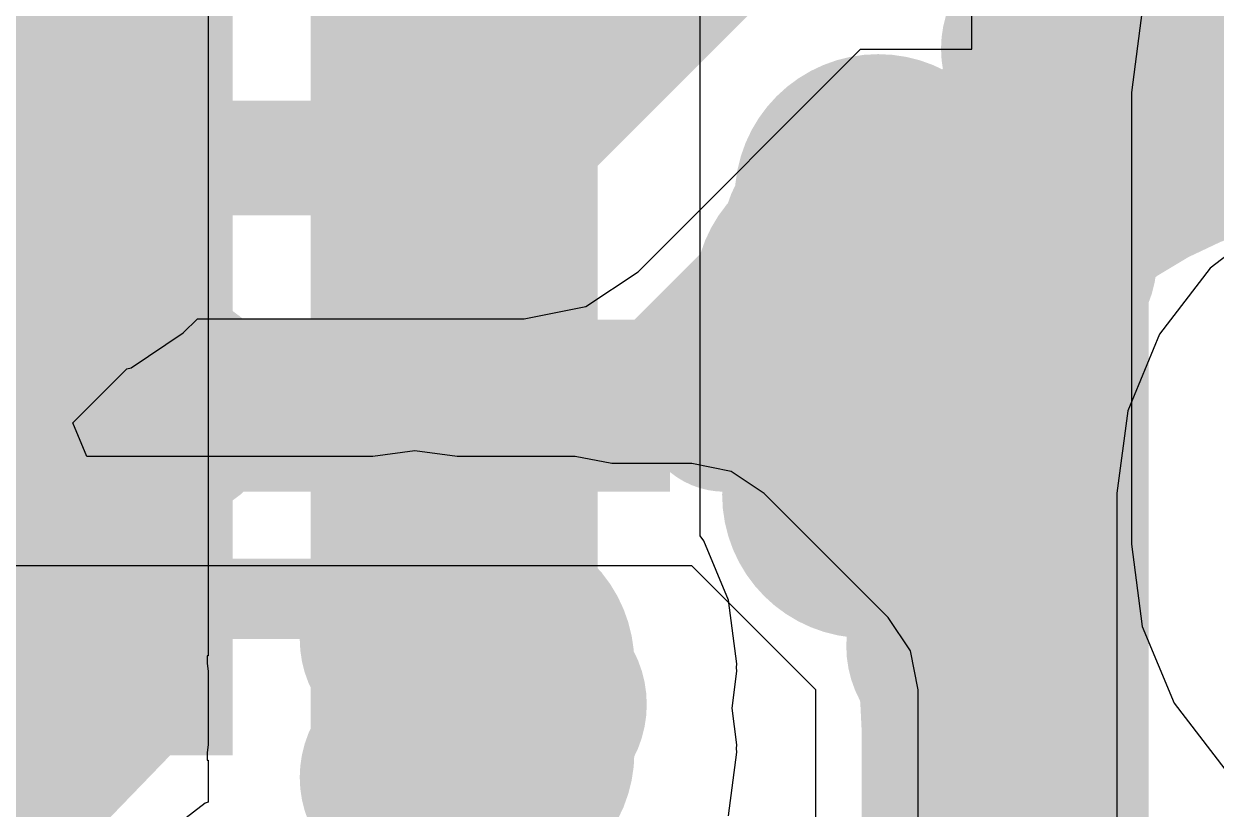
# Model space of a CAD drawing. Extents: x 56.2 to 141.8, y 48 to 96.4.
# Drawn here: x 80.145 to 84.301, y 56.15 to 58.888 of the extents above; entities that cross this region are included whole.
import ezdxf

# ---------------------------------------------------------------- set-up
doc = ezdxf.new("R2010")
doc.units = 0
doc.header["$MEASUREMENT"] = 0
for name, color, linetype in [('BOTTOMLAYER', 5, 'CONTINUOUS'), ('BOTTOMSOLDER', 6, 'CONTINUOUS'), ('MULTILAYER', 9, 'CONTINUOUS'), ('TOPLAYER', 1, 'CONTINUOUS'), ('TOPSOLDER', 216, 'CONTINUOUS')]:
    doc.layers.add(name, color=color, linetype=linetype)

msp = doc.modelspace()

# ---------------------------------------------------------------- linework, layer by layer
at = {"layer": 'BOTTOMLAYER'}
for p, q in [((82.502334, 57.102964), (82.502334, 63.160399)), ((80.787667, 62.80528), (80.787667, 56.683991)), ((84.509854, 58.212446), (84.280073, 58.036127)), ((84.280073, 58.036127), (84.103754, 57.806346)), ((84.103754, 57.806346), (83.992916, 57.538757)), ((83.992916, 57.538757), (83.95511, 57.2516)), ((83.95511, 57.2516), (83.95511, 54.866365)), ((82.51605, 57.085088), (82.502334, 57.102964)), ((82.601699, 56.878317), (82.51605, 57.085088)), ((82.630912, 56.656422), (82.601699, 56.878317)), ((80.78388, 56.683994), (80.783874, 56.658589)), ((80.783874, 56.658589), (80.78388, 56.658589)), ((80.783882, 56.683991), (80.78388, 56.683994)), ((80.78388, 56.658589), (80.787667, 56.629826)), ((80.787667, 56.683991), (80.783882, 56.683991)), ((82.62924, 56.643722), (82.630912, 56.656422)), ((82.630912, 56.631022), (82.62924, 56.643722)), ((80.787667, 56.629826), (80.787667, 56.374774)), ((82.613965, 56.5023), (82.630912, 56.631022)), ((82.630912, 56.373578), (82.613965, 56.5023)), ((80.787667, 56.374774), (80.78388, 56.346011)), ((82.62924, 56.360878), (82.630912, 56.373578)), ((82.630912, 56.348178), (82.62924, 56.360878)), ((80.78388, 56.346011), (80.783874, 56.346011)), ((80.783874, 56.346011), (80.783877, 56.320609)), ((80.783877, 56.320609), (80.783882, 56.320606)), ((80.783882, 56.320606), (80.783882, 56.320609)), ((80.783882, 56.320609), (80.787667, 56.320609)), ((80.787667, 56.320609), (80.787667, 56.174648)), ((82.601699, 56.126283), (82.630912, 56.348178)), ((80.776976, 56.17022), (80.49497, 55.95383)), ((80.787667, 56.174648), (80.776976, 56.17022))]:
    msp.add_line(p, q, dxfattribs=at)
for points, const_width in [([(81.645001, 55.178201), (81.645001, 63.160399)], 1.000001), ([(83.566, 58.2422), (84.0486, 58.7248)], 1.000001), ([(84.0486, 58.7248), (85.979, 58.7248)], 1.000001), ([(83.566, 56.007), (83.566, 58.2422)], 1.000001), ([(79.657946, 57.5564), (80.645, 57.5564)], 0.599999)]:
    msp.add_lwpolyline(points, dxfattribs=dict(at, const_width=const_width))
at = {"layer": 'BOTTOMLAYER', "const_width": 1.000001}
for points in [[(83.551578, 58.205822, -0.198912), (84.804501, 58.7248)], [(83.551578, 58.205822, -0.198912), (84.804501, 58.7248)], [(83.551578, 58.205822, -0.198912), (84.804501, 58.7248)], [(83.551578, 58.205822, -0.198912), (84.804501, 58.7248)], [(83.551578, 58.205822, -0.198912), (84.804501, 58.7248)], [(83.551578, 58.205822, -0.198912), (84.804501, 58.7248)], [(83.551578, 58.205822, -0.198912), (84.804501, 58.7248)], [(83.551578, 58.205822, -0.198912), (84.804501, 58.7248)], [(83.551578, 58.205822, -0.198912), (84.804501, 58.7248)], [(83.551578, 58.205822, -0.198912), (84.804501, 58.7248)], [(83.551578, 58.205822, -0.198912), (84.804501, 58.7248)], [(83.551578, 58.205822, -0.198912), (84.804501, 58.7248)], [(83.551578, 58.205822, -0.198912), (84.804501, 58.7248)], [(83.551578, 58.205822, -0.198912), (84.804501, 58.7248)], [(83.123222, 58.282022, -0.198912), (83.566, 57.213061)], [(83.123222, 58.282022, -0.198912), (83.566, 57.213061)], [(83.123222, 58.282022, -0.198912), (83.566, 57.213061)], [(83.123222, 58.282022, -0.198912), (83.566, 57.213061)], [(83.123222, 58.282022, -0.198912), (83.566, 57.213061)], [(83.123222, 58.282022, -0.198912), (83.566, 57.213061)], [(83.123222, 58.282022, -0.198912), (83.566, 57.213061)], [(83.123222, 58.282022, -0.198912), (83.566, 57.213061)], [(83.123222, 58.282022, -0.198912), (83.566, 57.213061)], [(83.123222, 58.282022, -0.198912), (83.566, 57.213061)], [(83.123222, 58.282022, -0.198912), (83.566, 57.213061)], [(83.123222, 58.282022, -0.198912), (83.566, 57.213061)], [(83.123222, 58.282022, -0.198912), (83.566, 57.213061)], [(83.123222, 58.282022, -0.198912), (83.566, 57.213061)], [(83.566, 58.242167, -0.231273), (83.07929, 57.246208)], [(83.566, 58.242167, -0.231273), (83.07929, 57.246208)], [(83.566, 58.242167, -0.231273), (83.07929, 57.246208)], [(83.566, 58.242167, -0.231273), (83.07929, 57.246208)], [(83.566, 58.242167, -0.231273), (83.07929, 57.246208)], [(83.566, 58.242167, -0.231273), (83.07929, 57.246208)], [(83.566, 58.242167, -0.231273), (83.07929, 57.246208)], [(83.566, 58.242167, -0.231273), (83.07929, 57.246208)], [(83.566, 58.242167, -0.231273), (83.07929, 57.246208)], [(83.566, 58.242167, -0.231273), (83.07929, 57.246208)], [(83.566, 58.242167, -0.231273), (83.07929, 57.246208)], [(83.566, 58.242167, -0.231273), (83.07929, 57.246208)], [(83.566, 58.242167, -0.231273), (83.07929, 57.246208)], [(83.566, 58.242167, -0.231273), (83.07929, 57.246208)], [(83.464227, 58.140427, -0.198912), (82.9818, 57.9406)], [(83.464227, 58.140427, -0.198912), (82.9818, 57.9406)], [(83.464227, 58.140427, -0.198912), (82.9818, 57.9406)], [(83.464227, 58.140427, -0.198912), (82.9818, 57.9406)], [(83.464227, 58.140427, -0.198912), (82.9818, 57.9406)], [(83.464227, 58.140427, -0.198912), (82.9818, 57.9406)], [(83.464227, 58.140427, -0.198912), (82.9818, 57.9406)], [(83.464227, 58.140427, -0.198912), (82.9818, 57.9406)], [(83.464227, 58.140427, -0.198912), (82.9818, 57.9406)], [(83.464227, 58.140427, -0.198912), (82.9818, 57.9406)], [(83.464227, 58.140427, -0.198912), (82.9818, 57.9406)], [(83.464227, 58.140427, -0.198912), (82.9818, 57.9406)], [(83.464227, 58.140427, -0.198912), (82.9818, 57.9406)], [(83.464227, 58.140427, -0.198912), (82.9818, 57.9406)], [(83.464227, 58.140427, -0.198912), (82.9818, 57.9406)], [(83.464227, 58.140427, -0.198912), (82.9818, 57.9406)], [(83.464227, 58.140427, -0.198912), (82.9818, 57.9406)], [(83.464227, 58.140427, -0.198912), (82.9818, 57.9406)], [(83.464227, 58.140427, -0.198912), (82.9818, 57.9406)], [(83.464227, 58.140427, -0.198912), (82.9818, 57.9406)], [(83.464227, 58.140427, -0.198912), (82.9818, 57.9406)], [(83.464227, 58.140427, -0.198912), (82.9818, 57.9406)], [(83.464227, 58.140427, -0.198912), (82.9818, 57.9406)], [(83.464227, 58.140427, -0.198912), (82.9818, 57.9406)], [(83.464227, 58.140427, -0.198912), (82.9818, 57.9406)], [(83.464227, 58.140427, -0.198912), (82.9818, 57.9406)], [(83.464227, 58.140427, -0.198912), (82.9818, 57.9406)], [(83.464227, 58.140427, -0.198912), (82.9818, 57.9406)], [(83.032128, 57.58911, -0.304543), (83.566, 56.793889)], [(83.097822, 57.545422, -0.198912), (83.566, 56.41514)], [(83.097822, 57.545422, -0.198912), (83.566, 56.41514)], [(83.097822, 57.545422, -0.198912), (83.566, 56.41514)], [(83.097822, 57.545422, -0.198912), (83.566, 56.41514)], [(83.097822, 57.545422, -0.198912), (83.566, 56.41514)], [(83.097822, 57.545422, -0.198912), (83.566, 56.41514)], [(83.097822, 57.545422, -0.198912), (83.566, 56.41514)], [(83.097822, 57.545422, -0.198912), (83.566, 56.41514)], [(83.097822, 57.545422, -0.198912), (83.566, 56.41514)], [(83.097822, 57.545422, -0.198912), (83.566, 56.41514)], [(83.097822, 57.545422, -0.198912), (83.566, 56.41514)], [(83.097822, 57.545422, -0.198912), (83.566, 56.41514)], [(83.097822, 57.545422, -0.198912), (83.566, 56.41514)], [(83.097822, 57.545422, -0.198912), (83.566, 56.41514)], [(81.773578, 56.373578, -0.198912), (81.645001, 56.683991)], [(81.773578, 56.373578, -0.198912), (81.645001, 56.683991)], [(81.773578, 56.373578, -0.198912), (81.645001, 56.683991)], [(81.773578, 56.373578, -0.198912), (81.645001, 56.683991)], [(81.773578, 56.373578, -0.198912), (81.645001, 56.683991)], [(81.773578, 56.373578, -0.198912), (81.645001, 56.683991)], [(81.773578, 56.373578, -0.198912), (81.645001, 56.683991)], [(81.773578, 56.373578, -0.198912), (81.645001, 56.683991)], [(81.773578, 56.373578, -0.198912), (81.645001, 56.683991)], [(81.773578, 56.373578, -0.198912), (81.645001, 56.683991)], [(81.773578, 56.373578, -0.198912), (81.645001, 56.683991)], [(81.773578, 56.373578, -0.198912), (81.645001, 56.683991)], [(81.773578, 56.373578, -0.198912), (81.645001, 56.683991)], [(81.773578, 56.348178, -0.198912), (81.645001, 56.658591)], [(81.645001, 56.346009, -0.198912), (81.773578, 56.656422)], [(81.645001, 56.346009, -0.198912), (81.773578, 56.656422)], [(81.645001, 56.346009, -0.198912), (81.773578, 56.656422)], [(81.645001, 56.346009, -0.198912), (81.773578, 56.656422)], [(81.645001, 56.346009, -0.198912), (81.773578, 56.656422)], [(81.645001, 56.346009, -0.198912), (81.773578, 56.656422)], [(81.645001, 56.346009, -0.198912), (81.773578, 56.656422)], [(81.645001, 56.346009, -0.198912), (81.773578, 56.656422)], [(81.645001, 56.346009, -0.198912), (81.773578, 56.656422)], [(81.645001, 56.346009, -0.198912), (81.773578, 56.656422)], [(81.645001, 56.346009, -0.198912), (81.773578, 56.656422)], [(81.645001, 56.346009, -0.198912), (81.773578, 56.656422)], [(81.645001, 56.346009, -0.198912), (81.773578, 56.656422)], [(81.645001, 56.320609, -0.198912), (81.773578, 56.631022)]]:
    msp.add_lwpolyline(points, format="xyb", dxfattribs=at)
at = {"layer": 'BOTTOMLAYER'}
for points, const_width in [([(83.5938, 58.801, 1), (83.8938, 58.801, 1)], 0.299999), ([(82.873223, 58.282022, 1), (83.373222, 58.282022, 1)], 0.499999), ([(82.873223, 58.282022, 1), (83.373222, 58.282022, 1)], 0.499999), ([(82.873223, 58.282022, 1), (83.373222, 58.282022, 1)], 0.499999), ([(82.873223, 58.282022, 1), (83.373222, 58.282022, 1)], 0.499999), ([(82.873223, 58.282022, 1), (83.373222, 58.282022, 1)], 0.499999), ([(82.873223, 58.282022, 1), (83.373222, 58.282022, 1)], 0.499999), ([(82.873223, 58.282022, 1), (83.373222, 58.282022, 1)], 0.499999), ([(82.873223, 58.282022, 1), (83.373222, 58.282022, 1)], 0.499999), ([(82.873223, 58.282022, 1), (83.373222, 58.282022, 1)], 0.499999), ([(82.873223, 58.282022, 1), (83.373222, 58.282022, 1)], 0.499999), ([(82.873223, 58.282022, 1), (83.373222, 58.282022, 1)], 0.499999), ([(82.873223, 58.282022, 1), (83.373222, 58.282022, 1)], 0.499999), ([(82.873223, 58.282022, 1), (83.373222, 58.282022, 1)], 0.499999), ([(82.873223, 58.282022, 1), (83.373222, 58.282022, 1)], 0.499999), ([(83.316001, 58.242167, 1), (83.815999, 58.242167, 1)], 0.499999), ([(83.316001, 58.242167, 1), (83.815999, 58.242167, 1)], 0.499999), ([(83.316001, 58.242167, 1), (83.815999, 58.242167, 1)], 0.499999), ([(83.316001, 58.242167, 1), (83.815999, 58.242167, 1)], 0.499999), ([(83.316001, 58.242167, 1), (83.815999, 58.242167, 1)], 0.499999), ([(83.316001, 58.242167, 1), (83.815999, 58.242167, 1)], 0.499999), ([(83.316001, 58.242167, 1), (83.815999, 58.242167, 1)], 0.499999), ([(83.316001, 58.242167, 1), (83.815999, 58.242167, 1)], 0.499999), ([(83.316001, 58.242167, 1), (83.815999, 58.242167, 1)], 0.499999), ([(83.316001, 58.242167, 1), (83.815999, 58.242167, 1)], 0.499999), ([(83.316001, 58.242167, 1), (83.815999, 58.242167, 1)], 0.499999), ([(83.316001, 58.242167, 1), (83.815999, 58.242167, 1)], 0.499999), ([(83.316001, 58.242167, 1), (83.815999, 58.242167, 1)], 0.499999), ([(83.316001, 58.242167, 1), (83.815999, 58.242167, 1)], 0.499999), ([(83.301578, 58.205822, 1), (83.801577, 58.205822, 1)], 0.499999), ([(83.301578, 58.205822, 1), (83.801577, 58.205822, 1)], 0.499999), ([(83.301578, 58.205822, 1), (83.801577, 58.205822, 1)], 0.499999), ([(83.301578, 58.205822, 1), (83.801577, 58.205822, 1)], 0.499999), ([(83.301578, 58.205822, 1), (83.801577, 58.205822, 1)], 0.499999), ([(83.301578, 58.205822, 1), (83.801577, 58.205822, 1)], 0.499999), ([(83.301578, 58.205822, 1), (83.801577, 58.205822, 1)], 0.499999), ([(83.301578, 58.205822, 1), (83.801577, 58.205822, 1)], 0.499999), ([(83.301578, 58.205822, 1), (83.801577, 58.205822, 1)], 0.499999), ([(83.301578, 58.205822, 1), (83.801577, 58.205822, 1)], 0.499999), ([(83.301578, 58.205822, 1), (83.801577, 58.205822, 1)], 0.499999), ([(83.301578, 58.205822, 1), (83.801577, 58.205822, 1)], 0.499999), ([(83.301578, 58.205822, 1), (83.801577, 58.205822, 1)], 0.499999), ([(83.301578, 58.205822, 1), (83.801577, 58.205822, 1)], 0.499999), ([(83.214228, 58.140427, 1), (83.714227, 58.140427, 1)], 0.499999), ([(83.214228, 58.140427, 1), (83.714227, 58.140427, 1)], 0.499999), ([(83.214228, 58.140427, 1), (83.714227, 58.140427, 1)], 0.499999), ([(83.214228, 58.140427, 1), (83.714227, 58.140427, 1)], 0.499999), ([(83.214228, 58.140427, 1), (83.714227, 58.140427, 1)], 0.499999), ([(83.214228, 58.140427, 1), (83.714227, 58.140427, 1)], 0.499999), ([(83.214228, 58.140427, 1), (83.714227, 58.140427, 1)], 0.499999), ([(83.214228, 58.140427, 1), (83.714227, 58.140427, 1)], 0.499999), ([(83.214228, 58.140427, 1), (83.714227, 58.140427, 1)], 0.499999), ([(83.214228, 58.140427, 1), (83.714227, 58.140427, 1)], 0.499999), ([(83.214228, 58.140427, 1), (83.714227, 58.140427, 1)], 0.499999), ([(83.214228, 58.140427, 1), (83.714227, 58.140427, 1)], 0.499999), ([(83.214228, 58.140427, 1), (83.714227, 58.140427, 1)], 0.499999), ([(83.214228, 58.140427, 1), (83.714227, 58.140427, 1)], 0.499999), ([(83.214228, 58.140427, 1), (83.714227, 58.140427, 1)], 0.499999), ([(83.214228, 58.140427, 1), (83.714227, 58.140427, 1)], 0.499999), ([(83.214228, 58.140427, 1), (83.714227, 58.140427, 1)], 0.499999), ([(83.214228, 58.140427, 1), (83.714227, 58.140427, 1)], 0.499999), ([(83.214228, 58.140427, 1), (83.714227, 58.140427, 1)], 0.499999), ([(83.214228, 58.140427, 1), (83.714227, 58.140427, 1)], 0.499999), ([(83.214228, 58.140427, 1), (83.714227, 58.140427, 1)], 0.499999), ([(83.214228, 58.140427, 1), (83.714227, 58.140427, 1)], 0.499999), ([(83.214228, 58.140427, 1), (83.714227, 58.140427, 1)], 0.499999), ([(83.214228, 58.140427, 1), (83.714227, 58.140427, 1)], 0.499999), ([(83.214228, 58.140427, 1), (83.714227, 58.140427, 1)], 0.499999), ([(83.214228, 58.140427, 1), (83.714227, 58.140427, 1)], 0.499999), ([(83.214228, 58.140427, 1), (83.714227, 58.140427, 1)], 0.499999), ([(83.214228, 58.140427, 1), (83.714227, 58.140427, 1)], 0.499999), ([(82.7318, 57.9406, 1), (83.231799, 57.9406, 1)], 0.499999), ([(82.7318, 57.9406, 1), (83.231799, 57.9406, 1)], 0.499999), ([(82.7318, 57.9406, 1), (83.231799, 57.9406, 1)], 0.499999), ([(82.7318, 57.9406, 1), (83.231799, 57.9406, 1)], 0.499999), ([(82.7318, 57.9406, 1), (83.231799, 57.9406, 1)], 0.499999), ([(82.7318, 57.9406, 1), (83.231799, 57.9406, 1)], 0.499999), ([(82.7318, 57.9406, 1), (83.231799, 57.9406, 1)], 0.499999), ([(82.7318, 57.9406, 1), (83.231799, 57.9406, 1)], 0.499999), ([(82.7318, 57.9406, 1), (83.231799, 57.9406, 1)], 0.499999), ([(82.7318, 57.9406, 1), (83.231799, 57.9406, 1)], 0.499999), ([(82.7318, 57.9406, 1), (83.231799, 57.9406, 1)], 0.499999), ([(82.7318, 57.9406, 1), (83.231799, 57.9406, 1)], 0.499999), ([(82.7318, 57.9406, 1), (83.231799, 57.9406, 1)], 0.499999), ([(82.7318, 57.9406, 1), (83.231799, 57.9406, 1)], 0.499999), ([(82.7318, 57.9406, 1), (83.231799, 57.9406, 1)], 0.499999), ([(82.7318, 57.9406, 1), (83.231799, 57.9406, 1)], 0.499999), ([(82.7318, 57.9406, 1), (83.231799, 57.9406, 1)], 0.499999), ([(82.7318, 57.9406, 1), (83.231799, 57.9406, 1)], 0.499999), ([(82.7318, 57.9406, 1), (83.231799, 57.9406, 1)], 0.499999), ([(82.7318, 57.9406, 1), (83.231799, 57.9406, 1)], 0.499999), ([(82.7318, 57.9406, 1), (83.231799, 57.9406, 1)], 0.499999), ([(82.7318, 57.9406, 1), (83.231799, 57.9406, 1)], 0.499999), ([(82.7318, 57.9406, 1), (83.231799, 57.9406, 1)], 0.499999), ([(82.7318, 57.9406, 1), (83.231799, 57.9406, 1)], 0.499999), ([(82.7318, 57.9406, 1), (83.231799, 57.9406, 1)], 0.499999), ([(82.7318, 57.9406, 1), (83.231799, 57.9406, 1)], 0.499999), ([(82.7318, 57.9406, 1), (83.231799, 57.9406, 1)], 0.499999), ([(82.7318, 57.9406, 1), (83.231799, 57.9406, 1)], 0.499999), ([(82.8318, 58.1406, 1), (83.1318, 58.1406, 1)], 0.299999), ([(83.543, 58.0644, 1), (83.843, 58.0644, 1)], 0.299999), ([(82.782128, 57.58911, 1), (83.282127, 57.58911, 1)], 0.499999), ([(82.847823, 57.545422, 1), (83.347822, 57.545422, 1)], 0.499999), ([(82.847823, 57.545422, 1), (83.347822, 57.545422, 1)], 0.499999), ([(82.847823, 57.545422, 1), (83.347822, 57.545422, 1)], 0.499999), ([(82.847823, 57.545422, 1), (83.347822, 57.545422, 1)], 0.499999), ([(82.847823, 57.545422, 1), (83.347822, 57.545422, 1)], 0.499999), ([(82.847823, 57.545422, 1), (83.347822, 57.545422, 1)], 0.499999), ([(82.847823, 57.545422, 1), (83.347822, 57.545422, 1)], 0.499999), ([(82.847823, 57.545422, 1), (83.347822, 57.545422, 1)], 0.499999), ([(82.847823, 57.545422, 1), (83.347822, 57.545422, 1)], 0.499999), ([(82.847823, 57.545422, 1), (83.347822, 57.545422, 1)], 0.499999), ([(82.847823, 57.545422, 1), (83.347822, 57.545422, 1)], 0.499999), ([(82.847823, 57.545422, 1), (83.347822, 57.545422, 1)], 0.499999), ([(82.847823, 57.545422, 1), (83.347822, 57.545422, 1)], 0.499999), ([(82.847823, 57.545422, 1), (83.347822, 57.545422, 1)], 0.499999), ([(80.495, 57.5564, 1), (80.795, 57.5564, 1)], 0.299999), ([(82.829291, 57.246208, 1), (83.32929, 57.246208, 1)], 0.499999), ([(82.829291, 57.246208, 1), (83.32929, 57.246208, 1)], 0.499999), ([(82.829291, 57.246208, 1), (83.32929, 57.246208, 1)], 0.499999), ([(82.829291, 57.246208, 1), (83.32929, 57.246208, 1)], 0.499999), ([(82.829291, 57.246208, 1), (83.32929, 57.246208, 1)], 0.499999), ([(82.829291, 57.246208, 1), (83.32929, 57.246208, 1)], 0.499999), ([(82.829291, 57.246208, 1), (83.32929, 57.246208, 1)], 0.499999), ([(82.829291, 57.246208, 1), (83.32929, 57.246208, 1)], 0.499999), ([(82.829291, 57.246208, 1), (83.32929, 57.246208, 1)], 0.499999), ([(82.829291, 57.246208, 1), (83.32929, 57.246208, 1)], 0.499999), ([(82.829291, 57.246208, 1), (83.32929, 57.246208, 1)], 0.499999), ([(82.829291, 57.246208, 1), (83.32929, 57.246208, 1)], 0.499999), ([(82.829291, 57.246208, 1), (83.32929, 57.246208, 1)], 0.499999), ([(82.829291, 57.246208, 1), (83.32929, 57.246208, 1)], 0.499999), ([(82.8064, 57.404, 1), (83.1064, 57.404, 1)], 0.299999), ([(83.316001, 57.213061, 1), (83.815999, 57.213061, 1)], 0.499999), ([(83.316001, 57.213061, 1), (83.815999, 57.213061, 1)], 0.499999), ([(83.316001, 57.213061, 1), (83.815999, 57.213061, 1)], 0.499999), ([(83.316001, 57.213061, 1), (83.815999, 57.213061, 1)], 0.499999), ([(83.316001, 57.213061, 1), (83.815999, 57.213061, 1)], 0.499999), ([(83.316001, 57.213061, 1), (83.815999, 57.213061, 1)], 0.499999), ([(83.316001, 57.213061, 1), (83.815999, 57.213061, 1)], 0.499999), ([(83.316001, 57.213061, 1), (83.815999, 57.213061, 1)], 0.499999), ([(83.316001, 57.213061, 1), (83.815999, 57.213061, 1)], 0.499999), ([(83.316001, 57.213061, 1), (83.815999, 57.213061, 1)], 0.499999), ([(83.316001, 57.213061, 1), (83.815999, 57.213061, 1)], 0.499999), ([(83.316001, 57.213061, 1), (83.815999, 57.213061, 1)], 0.499999), ([(83.316001, 57.213061, 1), (83.815999, 57.213061, 1)], 0.499999), ([(83.316001, 57.213061, 1), (83.815999, 57.213061, 1)], 0.499999), ([(83.4668, 57.3786, 1), (83.7668, 57.3786, 1)], 0.299999), ([(83.316001, 56.793889, 1), (83.815999, 56.793889, 1)], 0.499999), ([(81.395001, 56.683991, 1), (81.895, 56.683991, 1)], 0.499999), ([(81.395001, 56.683991, 1), (81.895, 56.683991, 1)], 0.499999), ([(81.395001, 56.683991, 1), (81.895, 56.683991, 1)], 0.499999), ([(81.395001, 56.683991, 1), (81.895, 56.683991, 1)], 0.499999), ([(81.395001, 56.683991, 1), (81.895, 56.683991, 1)], 0.499999), ([(81.395001, 56.683991, 1), (81.895, 56.683991, 1)], 0.499999), ([(81.395001, 56.683991, 1), (81.895, 56.683991, 1)], 0.499999), ([(81.395001, 56.683991, 1), (81.895, 56.683991, 1)], 0.499999), ([(81.395001, 56.683991, 1), (81.895, 56.683991, 1)], 0.499999), ([(81.395001, 56.683991, 1), (81.895, 56.683991, 1)], 0.499999), ([(81.395001, 56.683991, 1), (81.895, 56.683991, 1)], 0.499999), ([(81.395001, 56.683991, 1), (81.895, 56.683991, 1)], 0.499999), ([(81.395001, 56.683991, 1), (81.895, 56.683991, 1)], 0.499999), ([(81.395001, 56.658591, 1), (81.895, 56.658591, 1)], 0.499999), ([(81.523578, 56.656422, 1), (82.023577, 56.656422, 1)], 0.499999), ([(81.523578, 56.656422, 1), (82.023577, 56.656422, 1)], 0.499999), ([(81.523578, 56.656422, 1), (82.023577, 56.656422, 1)], 0.499999), ([(81.523578, 56.656422, 1), (82.023577, 56.656422, 1)], 0.499999), ([(81.523578, 56.656422, 1), (82.023577, 56.656422, 1)], 0.499999), ([(81.523578, 56.656422, 1), (82.023577, 56.656422, 1)], 0.499999), ([(81.523578, 56.656422, 1), (82.023577, 56.656422, 1)], 0.499999), ([(81.523578, 56.656422, 1), (82.023577, 56.656422, 1)], 0.499999), ([(81.523578, 56.656422, 1), (82.023577, 56.656422, 1)], 0.499999), ([(81.523578, 56.656422, 1), (82.023577, 56.656422, 1)], 0.499999), ([(81.523578, 56.656422, 1), (82.023577, 56.656422, 1)], 0.499999), ([(81.523578, 56.656422, 1), (82.023577, 56.656422, 1)], 0.499999), ([(81.523578, 56.656422, 1), (82.023577, 56.656422, 1)], 0.499999), ([(81.523578, 56.631022, 1), (82.023577, 56.631022, 1)], 0.499999), ([(81.3586, 56.7436, 1), (81.6586, 56.7436, 1)], 0.299999), ([(83.2636, 56.7182, 1), (83.5636, 56.7182, 1)], 0.299999), ([(83.316001, 56.41514, 1), (83.815999, 56.41514, 1)], 0.499999), ([(83.316001, 56.41514, 1), (83.815999, 56.41514, 1)], 0.499999), ([(83.316001, 56.41514, 1), (83.815999, 56.41514, 1)], 0.499999), ([(83.316001, 56.41514, 1), (83.815999, 56.41514, 1)], 0.499999), ([(83.316001, 56.41514, 1), (83.815999, 56.41514, 1)], 0.499999), ([(83.316001, 56.41514, 1), (83.815999, 56.41514, 1)], 0.499999), ([(83.316001, 56.41514, 1), (83.815999, 56.41514, 1)], 0.499999), ([(83.316001, 56.41514, 1), (83.815999, 56.41514, 1)], 0.499999), ([(83.316001, 56.41514, 1), (83.815999, 56.41514, 1)], 0.499999), ([(83.316001, 56.41514, 1), (83.815999, 56.41514, 1)], 0.499999), ([(83.316001, 56.41514, 1), (83.815999, 56.41514, 1)], 0.499999), ([(83.316001, 56.41514, 1), (83.815999, 56.41514, 1)], 0.499999), ([(83.316001, 56.41514, 1), (83.815999, 56.41514, 1)], 0.499999), ([(83.316001, 56.41514, 1), (83.815999, 56.41514, 1)], 0.499999), ([(81.523578, 56.373578, 1), (82.023577, 56.373578, 1)], 0.499999), ([(81.523578, 56.373578, 1), (82.023577, 56.373578, 1)], 0.499999), ([(81.523578, 56.373578, 1), (82.023577, 56.373578, 1)], 0.499999), ([(81.523578, 56.373578, 1), (82.023577, 56.373578, 1)], 0.499999), ([(81.523578, 56.373578, 1), (82.023577, 56.373578, 1)], 0.499999), ([(81.523578, 56.373578, 1), (82.023577, 56.373578, 1)], 0.499999), ([(81.523578, 56.373578, 1), (82.023577, 56.373578, 1)], 0.499999), ([(81.523578, 56.373578, 1), (82.023577, 56.373578, 1)], 0.499999), ([(81.523578, 56.373578, 1), (82.023577, 56.373578, 1)], 0.499999), ([(81.523578, 56.373578, 1), (82.023577, 56.373578, 1)], 0.499999), ([(81.523578, 56.373578, 1), (82.023577, 56.373578, 1)], 0.499999), ([(81.523578, 56.373578, 1), (82.023577, 56.373578, 1)], 0.499999), ([(81.523578, 56.373578, 1), (82.023577, 56.373578, 1)], 0.499999), ([(81.395001, 56.346009, 1), (81.895, 56.346009, 1)], 0.499999), ([(81.395001, 56.346009, 1), (81.895, 56.346009, 1)], 0.499999), ([(81.395001, 56.346009, 1), (81.895, 56.346009, 1)], 0.499999), ([(81.395001, 56.346009, 1), (81.895, 56.346009, 1)], 0.499999), ([(81.395001, 56.346009, 1), (81.895, 56.346009, 1)], 0.499999), ([(81.395001, 56.346009, 1), (81.895, 56.346009, 1)], 0.499999), ([(81.395001, 56.346009, 1), (81.895, 56.346009, 1)], 0.499999), ([(81.395001, 56.346009, 1), (81.895, 56.346009, 1)], 0.499999), ([(81.395001, 56.346009, 1), (81.895, 56.346009, 1)], 0.499999), ([(81.395001, 56.346009, 1), (81.895, 56.346009, 1)], 0.499999), ([(81.395001, 56.346009, 1), (81.895, 56.346009, 1)], 0.499999), ([(81.395001, 56.346009, 1), (81.895, 56.346009, 1)], 0.499999), ([(81.395001, 56.346009, 1), (81.895, 56.346009, 1)], 0.499999), ([(81.395001, 56.320609, 1), (81.895, 56.320609, 1)], 0.499999), ([(81.523578, 56.348178, 1), (82.023577, 56.348178, 1)], 0.499999), ([(81.765, 56.515, 1), (82.065, 56.515, 1)], 0.299999), ([(81.3586, 56.261, 1), (81.6586, 56.261, 1)], 0.299999), ([(83.4668, 56.1086, 1), (83.7668, 56.1086, 1)], 0.299999)]:
    msp.add_lwpolyline(points, format="xyb", close=True, dxfattribs=dict(at, const_width=const_width))
for points in [[(78.6892, 56.3372), (80.8736, 56.3372), (78.6892, 59.3344), (80.8736, 59.3344)], [(80.833879, 56.522074), (79.806643, 57.515069), (78.803896, 54.422091), (77.776659, 55.415086)]]:
    msp.add_solid(points, dxfattribs=at)
at = {"layer": 'BOTTOMSOLDER', "const_width": 0.401599}
for points in [[(83.543, 58.801, 1), (83.9446, 58.801, 1)], [(82.781, 58.1406, 1), (83.1826, 58.1406, 1)], [(83.4922, 58.0644, 1), (83.8938, 58.0644, 1)], [(80.4442, 57.5564, 1), (80.8458, 57.5564, 1)], [(82.7556, 57.404, 1), (83.1572, 57.404, 1)], [(83.416, 57.3786, 1), (83.8176, 57.3786, 1)], [(81.3078, 56.7436, 1), (81.7094, 56.7436, 1)], [(83.2128, 56.7182, 1), (83.6144, 56.7182, 1)], [(81.7142, 56.515, 1), (82.1158, 56.515, 1)], [(81.3078, 56.261, 1), (81.7094, 56.261, 1)], [(83.416, 56.1086, 1), (83.8176, 56.1086, 1)]]:
    msp.add_lwpolyline(points, format="xyb", close=True, dxfattribs=at)
at = {"layer": 'MULTILAYER', "const_width": 0.299999}
for points in [[(83.5938, 58.801, 1), (83.8938, 58.801, 1)], [(82.8318, 58.1406, 1), (83.1318, 58.1406, 1)], [(83.543, 58.0644, 1), (83.843, 58.0644, 1)], [(80.495, 57.5564, 1), (80.795, 57.5564, 1)], [(82.8064, 57.404, 1), (83.1064, 57.404, 1)], [(83.4668, 57.3786, 1), (83.7668, 57.3786, 1)], [(81.3586, 56.7436, 1), (81.6586, 56.7436, 1)], [(83.2636, 56.7182, 1), (83.5636, 56.7182, 1)], [(81.765, 56.515, 1), (82.065, 56.515, 1)], [(81.3586, 56.261, 1), (81.6586, 56.261, 1)], [(83.4668, 56.1086, 1), (83.7668, 56.1086, 1)]]:
    msp.add_lwpolyline(points, format="xyb", close=True, dxfattribs=at)
at = {"layer": 'TOPLAYER'}
for p, q in [((83.449203, 58.799202), (83.449203, 59.186549)), ((84.043713, 58.935757), (84.00591, 58.6486)), ((82.286127, 58.023473), (83.061856, 58.799202)), ((83.061856, 58.799202), (83.449203, 58.799202)), ((84.00591, 58.6486), (84.00591, 57.0738)), ((82.1042, 57.901914), (82.286127, 58.023473)), ((82.286127, 58.023473), (82.28613, 58.02347)), ((82.28613, 58.02347), (82.286127, 58.023473)), ((81.8896, 57.859226), (82.1042, 57.901914)), ((80.700926, 57.809872), (80.75028, 57.859226)), ((80.75028, 57.859226), (81.8896, 57.859226)), ((80.518996, 57.688312), (80.700926, 57.809872)), ((80.316149, 57.49719), (80.50436, 57.685402)), ((80.50436, 57.685402), (80.518996, 57.688312)), ((80.364752, 57.379857), (80.316149, 57.49719)), ((81.5086, 57.399207), (81.361623, 57.379857)), ((81.655577, 57.379857), (81.5086, 57.399207)), ((81.361623, 57.379857), (80.364752, 57.379857)), ((82.0674, 57.379857), (81.655577, 57.379857)), ((82.195088, 57.354457), (82.0674, 57.379857)), ((82.4738, 57.354457), (82.195088, 57.354457)), ((82.610363, 57.327292), (82.4738, 57.354457)), ((82.726136, 57.249936), (82.610363, 57.327292)), ((83.157936, 56.818136), (82.726136, 57.249936)), ((84.00591, 57.0738), (84.043716, 56.786643)), ((82.4738, 56.9976), (78.74, 56.9976)), ((82.9056, 56.5658), (82.4738, 56.9976)), ((83.235292, 56.702363), (83.157936, 56.818136)), ((84.043716, 56.786643), (84.154554, 56.519054)), ((83.262457, 56.5658), (83.235292, 56.702363)), ((82.9056, 55.7276), (82.9056, 56.5658)), ((83.262457, 55.957457), (83.262457, 56.5658)), ((84.154554, 56.519054), (84.330873, 56.289273))]:
    msp.add_line(p, q, dxfattribs=at)
for points, const_width in [([(81.8896, 58.42), (83.566, 60.0964)], 0.399999), ([(80.304399, 58.206399), (80.518, 58.42)], 0.399999), ([(80.518, 58.42), (81.8896, 58.42)], 0.399999), ([(82.3976, 57.5564), (82.9818, 58.1406)], 0.599999), ([(79.677067, 57.579067), (80.304399, 58.206399)], 0.299999), ([(80.645, 57.5564), (82.3976, 57.5564)], 0.599999)]:
    msp.add_lwpolyline(points, dxfattribs=dict(at, const_width=const_width))
for points, const_width in [([(82.375929, 59.55488, -0.25832), (82.114426, 58.644826)], 0.399999), ([(82.375929, 59.55488, -0.25832), (82.114426, 58.644826)], 0.399999), ([(82.375929, 59.55488, -0.25832), (82.114426, 58.644826)], 0.399999), ([(82.375929, 59.55488, -0.25832), (82.114426, 58.644826)], 0.399999), ([(82.375929, 59.55488, -0.25832), (82.114426, 58.644826)], 0.399999), ([(82.375929, 59.55488, -0.25832), (82.114426, 58.644826)], 0.399999), ([(82.375929, 59.55488, -0.25832), (82.114426, 58.644826)], 0.399999), ([(82.375929, 59.55488, -0.25832), (82.114426, 58.644826)], 0.399999), ([(82.375929, 59.55488, -0.25832), (82.114426, 58.644826)], 0.399999), ([(82.375929, 59.55488, -0.25832), (82.114426, 58.644826)], 0.399999), ([(82.375929, 59.55488, -0.25832), (82.114426, 58.644826)], 0.399999), ([(82.375929, 59.55488, -0.25832), (82.114426, 58.644826)], 0.399999), ([(82.375929, 59.55488, -0.25832), (82.114426, 58.644826)], 0.399999), ([(82.375929, 59.55488, -0.25832), (82.114426, 58.644826)], 0.399999), ([(82.9564, 57.404, -0.394173), (82.981787, 58.140587)], 0.599999), ([(82.9564, 57.404, -0.394173), (82.981787, 58.140587)], 0.599999), ([(82.9564, 57.404, -0.394173), (82.981787, 58.140587)], 0.599999), ([(82.9564, 57.404, -0.394173), (82.981787, 58.140587)], 0.599999), ([(82.9564, 57.404, -0.394173), (82.981787, 58.140587)], 0.599999), ([(82.9564, 57.404, -0.394173), (82.981787, 58.140587)], 0.599999), ([(82.9564, 57.404, -0.394173), (82.981787, 58.140587)], 0.599999), ([(82.9564, 57.404, -0.394173), (82.981787, 58.140587)], 0.599999), ([(82.9564, 57.404, -0.394173), (82.981787, 58.140587)], 0.599999), ([(82.9564, 57.404, -0.394173), (82.981787, 58.140587)], 0.599999), ([(82.9564, 57.404, -0.394173), (82.981787, 58.140587)], 0.599999), ([(82.9564, 57.404, -0.394173), (82.981787, 58.140587)], 0.599999), ([(82.9564, 57.404, -0.394173), (82.981787, 58.140587)], 0.599999), ([(82.9564, 57.404, -0.394173), (82.981787, 58.140587)], 0.599999), ([(82.588473, 57.5564, -0.198912), (82.9564, 57.404)], 0.599999), ([(82.588473, 57.5564, -0.198912), (82.9564, 57.404)], 0.599999), ([(82.588473, 57.5564, -0.198912), (82.9564, 57.404)], 0.599999), ([(82.588473, 57.5564, -0.198912), (82.9564, 57.404)], 0.599999), ([(82.588473, 57.5564, -0.198912), (82.9564, 57.404)], 0.599999), ([(82.588473, 57.5564, -0.198912), (82.9564, 57.404)], 0.599999), ([(82.588473, 57.5564, -0.198912), (82.9564, 57.404)], 0.599999), ([(82.588473, 57.5564, -0.198912), (82.9564, 57.404)], 0.599999), ([(82.588473, 57.5564, -0.198912), (82.9564, 57.404)], 0.599999), ([(82.588473, 57.5564, -0.198912), (82.9564, 57.404)], 0.599999), ([(82.588473, 57.5564, -0.198912), (82.9564, 57.404)], 0.599999), ([(82.588473, 57.5564, -0.198912), (82.9564, 57.404)], 0.599999), ([(82.588473, 57.5564, -0.198912), (82.9564, 57.404)], 0.599999), ([(82.588473, 57.5564, -0.198912), (82.9564, 57.404)], 0.599999), ([(82.588473, 57.5564, -0.198912), (82.9564, 57.404)], 0.599999), ([(82.588473, 57.5564, -0.198912), (82.9564, 57.404)], 0.599999), ([(82.588473, 57.5564, -0.198912), (82.9564, 57.404)], 0.599999), ([(82.588473, 57.5564, -0.198912), (82.9564, 57.404)], 0.599999), ([(82.588473, 57.5564, -0.198912), (82.9564, 57.404)], 0.599999), ([(82.588473, 57.5564, -0.198912), (82.9564, 57.404)], 0.599999), ([(82.588473, 57.5564, -0.198912), (82.9564, 57.404)], 0.599999), ([(82.588473, 57.5564, -0.198912), (82.9564, 57.404)], 0.599999), ([(82.588473, 57.5564, -0.198912), (82.9564, 57.404)], 0.599999), ([(82.588473, 57.5564, -0.198912), (82.9564, 57.404)], 0.599999), ([(82.588473, 57.5564, -0.198912), (82.9564, 57.404)], 0.599999), ([(82.588473, 57.5564, -0.198912), (82.9564, 57.404)], 0.599999), ([(82.588473, 57.5564, -0.198912), (82.9564, 57.404)], 0.599999), ([(82.588473, 57.5564, -0.198912), (82.9564, 57.404)], 0.599999)]:
    msp.add_lwpolyline(points, format="xyb", dxfattribs=dict(at, const_width=const_width))
for points, const_width in [([(83.5938, 58.801, 1), (83.8938, 58.801, 1)], 0.299999), ([(82.014426, 58.644826, 1), (82.214425, 58.644826, 1)], 0.2), ([(82.014426, 58.644826, 1), (82.214425, 58.644826, 1)], 0.2), ([(82.014426, 58.644826, 1), (82.214425, 58.644826, 1)], 0.2), ([(82.014426, 58.644826, 1), (82.214425, 58.644826, 1)], 0.2), ([(82.014426, 58.644826, 1), (82.214425, 58.644826, 1)], 0.2), ([(82.014426, 58.644826, 1), (82.214425, 58.644826, 1)], 0.2), ([(82.014426, 58.644826, 1), (82.214425, 58.644826, 1)], 0.2), ([(82.014426, 58.644826, 1), (82.214425, 58.644826, 1)], 0.2), ([(82.014426, 58.644826, 1), (82.214425, 58.644826, 1)], 0.2), ([(82.014426, 58.644826, 1), (82.214425, 58.644826, 1)], 0.2), ([(82.014426, 58.644826, 1), (82.214425, 58.644826, 1)], 0.2), ([(82.014426, 58.644826, 1), (82.214425, 58.644826, 1)], 0.2), ([(82.014426, 58.644826, 1), (82.214425, 58.644826, 1)], 0.2), ([(82.014426, 58.644826, 1), (82.214425, 58.644826, 1)], 0.2), ([(82.831788, 58.140587, 1), (83.131787, 58.140587, 1)], 0.299999), ([(82.831788, 58.140587, 1), (83.131787, 58.140587, 1)], 0.299999), ([(82.831788, 58.140587, 1), (83.131787, 58.140587, 1)], 0.299999), ([(82.831788, 58.140587, 1), (83.131787, 58.140587, 1)], 0.299999), ([(82.831788, 58.140587, 1), (83.131787, 58.140587, 1)], 0.299999), ([(82.831788, 58.140587, 1), (83.131787, 58.140587, 1)], 0.299999), ([(82.831788, 58.140587, 1), (83.131787, 58.140587, 1)], 0.299999), ([(82.831788, 58.140587, 1), (83.131787, 58.140587, 1)], 0.299999), ([(82.831788, 58.140587, 1), (83.131787, 58.140587, 1)], 0.299999), ([(82.831788, 58.140587, 1), (83.131787, 58.140587, 1)], 0.299999), ([(82.831788, 58.140587, 1), (83.131787, 58.140587, 1)], 0.299999), ([(82.831788, 58.140587, 1), (83.131787, 58.140587, 1)], 0.299999), ([(82.831788, 58.140587, 1), (83.131787, 58.140587, 1)], 0.299999), ([(82.831788, 58.140587, 1), (83.131787, 58.140587, 1)], 0.299999), ([(82.8318, 58.1406, 1), (83.1318, 58.1406, 1)], 0.299999), ([(83.543, 58.0644, 1), (83.843, 58.0644, 1)], 0.299999), ([(80.495, 57.5564, 1), (80.795, 57.5564, 1)], 0.299999), ([(82.438474, 57.5564, 1), (82.738473, 57.5564, 1)], 0.299999), ([(82.438474, 57.5564, 1), (82.738473, 57.5564, 1)], 0.299999), ([(82.438474, 57.5564, 1), (82.738473, 57.5564, 1)], 0.299999), ([(82.438474, 57.5564, 1), (82.738473, 57.5564, 1)], 0.299999), ([(82.438474, 57.5564, 1), (82.738473, 57.5564, 1)], 0.299999), ([(82.438474, 57.5564, 1), (82.738473, 57.5564, 1)], 0.299999), ([(82.438474, 57.5564, 1), (82.738473, 57.5564, 1)], 0.299999), ([(82.438474, 57.5564, 1), (82.738473, 57.5564, 1)], 0.299999), ([(82.438474, 57.5564, 1), (82.738473, 57.5564, 1)], 0.299999), ([(82.438474, 57.5564, 1), (82.738473, 57.5564, 1)], 0.299999), ([(82.438474, 57.5564, 1), (82.738473, 57.5564, 1)], 0.299999), ([(82.438474, 57.5564, 1), (82.738473, 57.5564, 1)], 0.299999), ([(82.438474, 57.5564, 1), (82.738473, 57.5564, 1)], 0.299999), ([(82.438474, 57.5564, 1), (82.738473, 57.5564, 1)], 0.299999), ([(82.438474, 57.5564, 1), (82.738473, 57.5564, 1)], 0.299999), ([(82.438474, 57.5564, 1), (82.738473, 57.5564, 1)], 0.299999), ([(82.438474, 57.5564, 1), (82.738473, 57.5564, 1)], 0.299999), ([(82.438474, 57.5564, 1), (82.738473, 57.5564, 1)], 0.299999), ([(82.438474, 57.5564, 1), (82.738473, 57.5564, 1)], 0.299999), ([(82.438474, 57.5564, 1), (82.738473, 57.5564, 1)], 0.299999), ([(82.438474, 57.5564, 1), (82.738473, 57.5564, 1)], 0.299999), ([(82.438474, 57.5564, 1), (82.738473, 57.5564, 1)], 0.299999), ([(82.438474, 57.5564, 1), (82.738473, 57.5564, 1)], 0.299999), ([(82.438474, 57.5564, 1), (82.738473, 57.5564, 1)], 0.299999), ([(82.438474, 57.5564, 1), (82.738473, 57.5564, 1)], 0.299999), ([(82.438474, 57.5564, 1), (82.738473, 57.5564, 1)], 0.299999), ([(82.438474, 57.5564, 1), (82.738473, 57.5564, 1)], 0.299999), ([(82.438474, 57.5564, 1), (82.738473, 57.5564, 1)], 0.299999), ([(82.8064, 57.404, 1), (83.1064, 57.404, 1)], 0.299999), ([(82.8064, 57.404, 1), (83.1064, 57.404, 1)], 0.299999), ([(82.8064, 57.404, 1), (83.1064, 57.404, 1)], 0.299999), ([(82.8064, 57.404, 1), (83.1064, 57.404, 1)], 0.299999), ([(82.8064, 57.404, 1), (83.1064, 57.404, 1)], 0.299999), ([(82.8064, 57.404, 1), (83.1064, 57.404, 1)], 0.299999), ([(82.8064, 57.404, 1), (83.1064, 57.404, 1)], 0.299999), ([(82.8064, 57.404, 1), (83.1064, 57.404, 1)], 0.299999), ([(82.8064, 57.404, 1), (83.1064, 57.404, 1)], 0.299999), ([(82.8064, 57.404, 1), (83.1064, 57.404, 1)], 0.299999), ([(82.8064, 57.404, 1), (83.1064, 57.404, 1)], 0.299999), ([(82.8064, 57.404, 1), (83.1064, 57.404, 1)], 0.299999), ([(82.8064, 57.404, 1), (83.1064, 57.404, 1)], 0.299999), ([(82.8064, 57.404, 1), (83.1064, 57.404, 1)], 0.299999), ([(82.8064, 57.404, 1), (83.1064, 57.404, 1)], 0.299999), ([(82.8064, 57.404, 1), (83.1064, 57.404, 1)], 0.299999), ([(82.8064, 57.404, 1), (83.1064, 57.404, 1)], 0.299999), ([(82.8064, 57.404, 1), (83.1064, 57.404, 1)], 0.299999), ([(82.8064, 57.404, 1), (83.1064, 57.404, 1)], 0.299999), ([(82.8064, 57.404, 1), (83.1064, 57.404, 1)], 0.299999), ([(82.8064, 57.404, 1), (83.1064, 57.404, 1)], 0.299999), ([(82.8064, 57.404, 1), (83.1064, 57.404, 1)], 0.299999), ([(82.8064, 57.404, 1), (83.1064, 57.404, 1)], 0.299999), ([(82.8064, 57.404, 1), (83.1064, 57.404, 1)], 0.299999), ([(82.8064, 57.404, 1), (83.1064, 57.404, 1)], 0.299999), ([(82.8064, 57.404, 1), (83.1064, 57.404, 1)], 0.299999), ([(82.8064, 57.404, 1), (83.1064, 57.404, 1)], 0.299999), ([(82.8064, 57.404, 1), (83.1064, 57.404, 1)], 0.299999), ([(82.8064, 57.404, 1), (83.1064, 57.404, 1)], 0.299999), ([(82.8064, 57.404, 1), (83.1064, 57.404, 1)], 0.299999), ([(82.8064, 57.404, 1), (83.1064, 57.404, 1)], 0.299999), ([(82.8064, 57.404, 1), (83.1064, 57.404, 1)], 0.299999), ([(82.8064, 57.404, 1), (83.1064, 57.404, 1)], 0.299999), ([(82.8064, 57.404, 1), (83.1064, 57.404, 1)], 0.299999), ([(82.8064, 57.404, 1), (83.1064, 57.404, 1)], 0.299999), ([(82.8064, 57.404, 1), (83.1064, 57.404, 1)], 0.299999), ([(82.8064, 57.404, 1), (83.1064, 57.404, 1)], 0.299999), ([(82.8064, 57.404, 1), (83.1064, 57.404, 1)], 0.299999), ([(82.8064, 57.404, 1), (83.1064, 57.404, 1)], 0.299999), ([(82.8064, 57.404, 1), (83.1064, 57.404, 1)], 0.299999), ([(82.8064, 57.404, 1), (83.1064, 57.404, 1)], 0.299999), ([(82.8064, 57.404, 1), (83.1064, 57.404, 1)], 0.299999), ([(82.8064, 57.404, 1), (83.1064, 57.404, 1)], 0.299999), ([(83.4668, 57.3786, 1), (83.7668, 57.3786, 1)], 0.299999), ([(81.3586, 56.7436, 1), (81.6586, 56.7436, 1)], 0.299999), ([(83.2636, 56.7182, 1), (83.5636, 56.7182, 1)], 0.299999), ([(81.765, 56.515, 1), (82.065, 56.515, 1)], 0.299999), ([(81.3586, 56.261, 1), (81.6586, 56.261, 1)], 0.299999), ([(83.4668, 56.1086, 1), (83.7668, 56.1086, 1)], 0.299999)]:
    msp.add_lwpolyline(points, format="xyb", close=True, dxfattribs=dict(at, const_width=const_width))
msp.add_solid([(82.0674, 57.023), (77.7494, 57.023), (82.0674, 56.7436), (77.7494, 56.7436)], dxfattribs=at)
at = {"layer": 'TOPSOLDER', "const_width": 0.401599}
for points in [[(83.543, 58.801, 1), (83.9446, 58.801, 1)], [(82.781, 58.1406, 1), (83.1826, 58.1406, 1)], [(83.4922, 58.0644, 1), (83.8938, 58.0644, 1)], [(80.4442, 57.5564, 1), (80.8458, 57.5564, 1)], [(82.7556, 57.404, 1), (83.1572, 57.404, 1)], [(83.416, 57.3786, 1), (83.8176, 57.3786, 1)], [(81.3078, 56.7436, 1), (81.7094, 56.7436, 1)], [(83.2128, 56.7182, 1), (83.6144, 56.7182, 1)], [(81.7142, 56.515, 1), (82.1158, 56.515, 1)], [(81.3078, 56.261, 1), (81.7094, 56.261, 1)], [(83.416, 56.1086, 1), (83.8176, 56.1086, 1)]]:
    msp.add_lwpolyline(points, format="xyb", close=True, dxfattribs=at)

doc.saveas('drawing.dxf')
